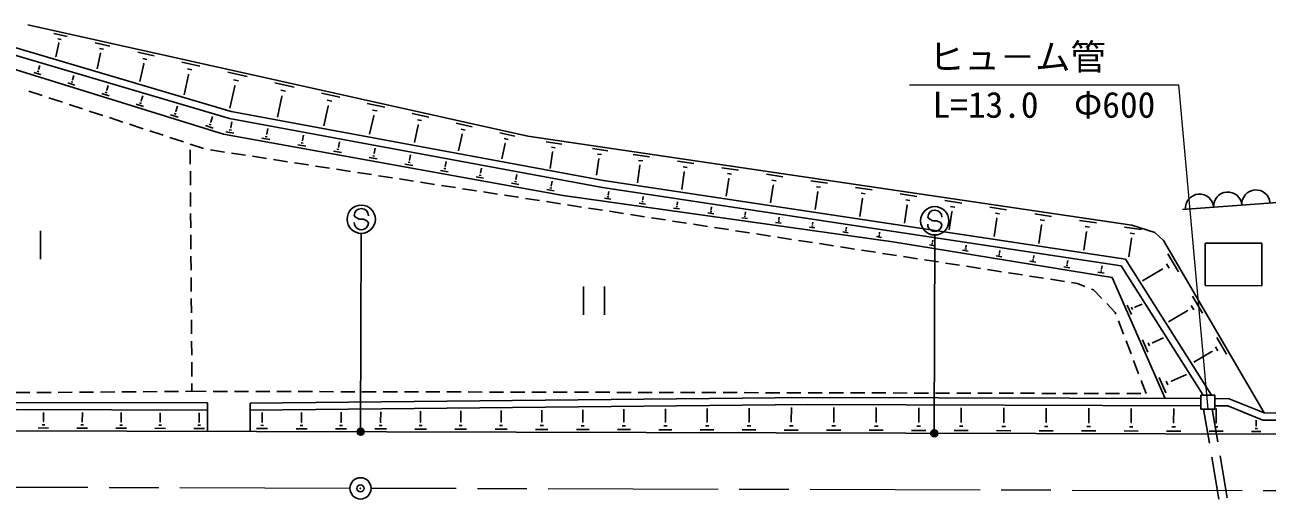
# Model space of a CAD drawing. Units: millimetres, scale not verified. Extents: x 40000 to 680000, y 20000 to 380000.
# Drawn here: x 444958 to 532678, y 289613 to 323094 of the extents above; entities that cross this region are included whole.
import ezdxf
from ezdxf.enums import TextEntityAlignment as Align

# ---------------------------------------------------------------- set-up
doc = ezdxf.new("R2010")
doc.units = ezdxf.units.MM
doc.header["$LTSCALE"] = 1000
doc.header["$PDMODE"] = 32
doc.header["$PDSIZE"] = 500
doc.linetypes.add('CHAIN', pattern=[18.5, 12, -1.5, 3.5, -1.5])
for name, color, linetype, lineweight in [('M-BGD', 7, 'Continuous', 25), ('M-BMK', 2, 'CHAIN', 13), ('M-BMK-SRVR', 3, 'Continuous', 25), ('M-STR-HTXT', 7, 'Continuous', 13), ('M-STR-STRC', 7, 'Continuous', 25)]:
    doc.layers.add(name, color=color, linetype=linetype, lineweight=lineweight)
doc.styles.add('ＭＳ ゴシック', font='')
doc.styles.get('ＭＳ ゴシック').set_extended_font_data('MS Gothic')

msp = doc.modelspace()

# ---------------------------------------------------------------- linework, layer by layer
at = {"layer": 'M-BGD'}
for p, q in [((480470, 315236), (445160, 323094)), ((436289, 322404), (458982, 315378)), ((459409, 316487), (439646, 322320)), ((459526, 316974), (439788, 322799)), ((447002, 322479), (447949, 322268)), ((447294, 322116), (447531, 322063)), ((447349, 321806), (447134, 320839)), ((447320, 321812), (447379, 321799)), ((449917, 321830), (450963, 321598)), ((450300, 321087), (450054, 319978)), ((450239, 321429), (450501, 321371)), ((450268, 321094), (450333, 321079)), ((452933, 321159), (454081, 320904)), ((445927, 319945), (446016, 320231)), ((453354, 320342), (453074, 319086)), ((453287, 320719), (453574, 320655)), ((453318, 320350), (453390, 320334)), ((456053, 320465), (457308, 320186)), ((446078, 319582), (445598, 319731)), ((445943, 319782), (445823, 319819)), ((445942, 319940), (445912, 319949)), ((448327, 319212), (448423, 319521)), ((456513, 319573), (456199, 318164)), ((456440, 319984), (456753, 319914)), ((456474, 319581), (456552, 319564)), ((459281, 319747), (460646, 319443)), ((448483, 318838), (447987, 318991)), ((448343, 319044), (448219, 319083)), ((448343, 319207), (448312, 319217)), ((450759, 318470), (450727, 318480)), ((450743, 318475), (450845, 318806)), ((459781, 318776), (459433, 317210)), ((459702, 319223), (460043, 319147)), ((459739, 318785), (459824, 318766)), ((462621, 319003), (463969, 318703)), ((463037, 318487), (463373, 318412)), ((446180, 318102), (445230, 318414)), ((447605, 317634), (446655, 317946)), ((450904, 318088), (450392, 318247)), ((450759, 318301), (450631, 318341)), ((453192, 317553), (453060, 317594)), ((453191, 317727), (453158, 317737)), ((453175, 317732), (453284, 318086)), ((463115, 318045), (462788, 316573)), ((463073, 318054), (463157, 318036)), ((465909, 318272), (467197, 317985)), ((466306, 317778), (466628, 317706)), ((469138, 317553), (470369, 317279)), ((449031, 317167), (448081, 317478)), ((450456, 316699), (449506, 317011)), ((453341, 317334), (452813, 317497)), ((455794, 316574), (455249, 316743)), ((455640, 316801), (455504, 316843)), ((455640, 316980), (455606, 316990)), ((455623, 316985), (455739, 317362)), ((485824, 312103), (459526, 316974)), ((466381, 317355), (466072, 315965)), ((466341, 317364), (466421, 317346)), ((469589, 316678), (469297, 315367)), ((469517, 317081), (469825, 317013)), ((469551, 316686), (469628, 316669)), ((472310, 316847), (473484, 316586)), ((451881, 316231), (450931, 316543)), ((453306, 315764), (452356, 316076)), ((458264, 315809), (457703, 315983)), ((458105, 316043), (457965, 316086)), ((458105, 316227), (458070, 316238)), ((458087, 316233), (458211, 316632)), ((485741, 311610), (459409, 316487)), ((459516, 315840), (459481, 315846)), ((459499, 315843), (459573, 316254)), ((472740, 316012), (472466, 314781)), ((472672, 316397), (472965, 316332)), ((472703, 316021), (472777, 316004)), ((475425, 316154), (476543, 315905)), ((454732, 315296), (453782, 315608)), ((456157, 314829), (455207, 315140)), ((458982, 315378), (482960, 311058)), ((459723, 315447), (459150, 315551)), ((459539, 315658), (459396, 315684)), ((462260, 314990), (461692, 315092)), ((462077, 315199), (461936, 315224)), ((462055, 315379), (462019, 315385)), ((462037, 315382), (462110, 315784)), ((464587, 314918), (464552, 314925)), ((464570, 314922), (464641, 315315)), ((475835, 315359), (475578, 314204)), ((475770, 315725), (476050, 315663)), ((475800, 315367), (475870, 315351)), ((478486, 315473), (479549, 315236)), ((478813, 315065), (479079, 315006)), ((523128, 308943), (480470, 315236)), ((457582, 314361), (456632, 314673)), ((456640, 313271), (456632, 314271)), ((459061, 314118), (458073, 314270)), ((464790, 314534), (464229, 314636)), ((464610, 314741), (464469, 314766)), ((467313, 314080), (466759, 314180)), ((467135, 314284), (466997, 314309)), ((467113, 314460), (467079, 314466)), ((467096, 314463), (467165, 314847)), ((469616, 314005), (469684, 314381)), ((478875, 314717), (478635, 313638)), ((478842, 314724), (478908, 314709)), ((481780, 314841), (482866, 314681)), ((482227, 314109), (482058, 312963)), ((482139, 314455), (482411, 314415)), ((482193, 314114), (482261, 314104)), ((485040, 314360), (486127, 314200)), ((460544, 313889), (459555, 314041)), ((462026, 313661), (461038, 313813)), ((463509, 313433), (462520, 313585)), ((464991, 313204), (464003, 313356)), ((469831, 313626), (469282, 313725)), ((469655, 313828), (469518, 313853)), ((469633, 314002), (469599, 314008)), ((472343, 313174), (471800, 313271)), ((472169, 313373), (472033, 313398)), ((472147, 313545), (472113, 313551)), ((472130, 313548), (472196, 313915)), ((474638, 313093), (474703, 313451)), ((485487, 313628), (485318, 312482)), ((485399, 313974), (485671, 313934)), ((485453, 313633), (485521, 313623)), ((487920, 313935), (489070, 313766)), ((488300, 313527), (488588, 313484)), ((488357, 313166), (488429, 313155)), ((491049, 313474), (492204, 313303)), ((456651, 311771), (456644, 312771)), ((466474, 312976), (465485, 313128)), ((467956, 312748), (466968, 312900)), ((469439, 312519), (468450, 312671)), ((470921, 312291), (469933, 312443)), ((474848, 312722), (474312, 312819)), ((474676, 312920), (474542, 312944)), ((474655, 313090), (474621, 313096)), ((477347, 312272), (476817, 312368)), ((477177, 312467), (477045, 312491)), ((477156, 312635), (477123, 312641)), ((477140, 312638), (477203, 312988)), ((479635, 312185), (479697, 312526)), ((488393, 313161), (488214, 311945)), ((491524, 312696), (491344, 311473)), ((491431, 313063), (491720, 313021)), ((491488, 312701), (491561, 312690)), ((494183, 313011), (495343, 312840)), ((494567, 312599), (494857, 312556)), ((497323, 312548), (498487, 312376)), ((472404, 312063), (471415, 312215)), ((473886, 311834), (472898, 311986)), ((475369, 311606), (474380, 311758)), ((476851, 311378), (475863, 311530)), ((479841, 311823), (479316, 311917)), ((479672, 312016), (479541, 312039)), ((479652, 312182), (479619, 312188)), ((482328, 311375), (481810, 311468)), ((482161, 311565), (482032, 311589)), ((482141, 311729), (482108, 311735)), ((482125, 311732), (482185, 312065)), ((522368, 306086), (485741, 311610)), ((522668, 306546), (485824, 312103)), ((494661, 312230), (494479, 311000)), ((494624, 312235), (494697, 312224)), ((497802, 311763), (497619, 310527)), ((497708, 312134), (497999, 312091)), ((497765, 311769), (497838, 311758)), ((500467, 312084), (501637, 311912)), ((500854, 311669), (501146, 311625)), ((503616, 311620), (504791, 311446)), ((456662, 310271), (456655, 311271)), ((478334, 311149), (477346, 311301)), ((479816, 310921), (478828, 311073)), ((481299, 310693), (480311, 310845)), ((482781, 310464), (481793, 310616)), ((482960, 311058), (506254, 307777)), ((486346, 310783), (485886, 310848)), ((486193, 310945), (486078, 310961)), ((486169, 311089), (486140, 311093)), ((486155, 311091), (486190, 311340)), ((488626, 310599), (488514, 310614)), ((488603, 310739), (488575, 310743)), ((488589, 310741), (488621, 310973)), ((491011, 310392), (491041, 310608)), ((500948, 311296), (500765, 310052)), ((500912, 311301), (500985, 311291)), ((504100, 310828), (503915, 309577)), ((504005, 311202), (504298, 311159)), ((504063, 310833), (504136, 310823)), ((506771, 311154), (507951, 310980)), ((507161, 310735), (507456, 310691)), ((509930, 310688), (511115, 310513)), ((540867, 311110), (526704, 310055)), ((456673, 308771), (456666, 309771)), ((484264, 310236), (483276, 310388)), ((485746, 310008), (484758, 310160)), ((487229, 309779), (486241, 309931)), ((488711, 309551), (487723, 309703)), ((488775, 310441), (488327, 310504)), ((491192, 310100), (490756, 310162)), ((491047, 310254), (490938, 310269)), ((491025, 310390), (490997, 310394)), ((493597, 309761), (493173, 309821)), ((493456, 309911), (493350, 309926)), ((493435, 310044), (493408, 310048)), ((493421, 310046), (493449, 310245)), ((495833, 309699), (495807, 309703)), ((495820, 309701), (495846, 309884)), ((507256, 310359), (507070, 309101)), ((507219, 310365), (507293, 310354)), ((510418, 309890), (510231, 308624)), ((510322, 310267), (510618, 310223)), ((510381, 309895), (510455, 309884)), ((513095, 310221), (514285, 310046)), ((513488, 309798), (513786, 309754)), ((516264, 309754), (517459, 309577)), ((490194, 309323), (489206, 309475)), ((491677, 309094), (490688, 309246)), ((493159, 308866), (492171, 309018)), ((494642, 308638), (493653, 308790)), ((495991, 309424), (495579, 309482)), ((495854, 309570), (495751, 309584)), ((498373, 309089), (497973, 309145)), ((498240, 309230), (498140, 309244)), ((498219, 309356), (498194, 309359)), ((498207, 309357), (498230, 309524)), ((500744, 308755), (500355, 308810)), ((500614, 308892), (500517, 308906)), ((500594, 309014), (500570, 309017)), ((500582, 309016), (500603, 309166)), ((502946, 308676), (502965, 308810)), ((513584, 309419), (513397, 308147)), ((513547, 309425), (513622, 309414)), ((516756, 308948), (516567, 307669)), ((516660, 309329), (516958, 309285)), ((516719, 308954), (516793, 308943)), ((519439, 309285), (520639, 309108)), ((519836, 308859), (520136, 308814)), ((522614, 308817), (523814, 308640)), ((524740, 308446), (523128, 308943)), ((446057, 308558), (446057, 306558)), ((456685, 307271), (456677, 308271)), ((496124, 308409), (495136, 308561)), ((497607, 308181), (496618, 308333)), ((499089, 307953), (498101, 308105)), ((503103, 308423), (502725, 308476)), ((502977, 308556), (502883, 308569)), ((502958, 308674), (502934, 308677)), ((505450, 308092), (505084, 308144)), ((505328, 308221), (505237, 308234)), ((505310, 308336), (505287, 308339)), ((505298, 308337), (505315, 308456)), ((519933, 308477), (519743, 307190)), ((519895, 308482), (519970, 308471)), ((523108, 308008), (522918, 306721)), ((523011, 308390), (523311, 308346)), ((523070, 308014), (523145, 308003)), ((525351, 307863), (524740, 308446)), ((500572, 307724), (499583, 307876)), ((502054, 307496), (501066, 307648)), ((503537, 307268), (502548, 307420)), ((505019, 307039), (504031, 307191)), ((506254, 307777), (521729, 305262)), ((509204, 307500), (508827, 307561)), ((509081, 307636), (508987, 307652)), ((509064, 307755), (509040, 307759)), ((509052, 307757), (509074, 307889)), ((511568, 307116), (511177, 307179)), ((511441, 307257), (511343, 307273)), ((511423, 307380), (511399, 307384)), ((511411, 307382), (511435, 307533)), ((513783, 307005), (513811, 307174)), ((532471, 295697), (525351, 307863)), ((528305, 304686), (528313, 307686)), ((532313, 307675), (528313, 307686)), ((532305, 304675), (532313, 307675)), ((456696, 305771), (456688, 306771)), ((506502, 306811), (505513, 306963)), ((507984, 306583), (506996, 306735)), ((509467, 306354), (508478, 306506)), ((510949, 306126), (509961, 306278)), ((513946, 306729), (513541, 306795)), ((513814, 306875), (513713, 306892)), ((513796, 307003), (513770, 307007)), ((516337, 306341), (515919, 306409)), ((516201, 306492), (516096, 306509)), ((516182, 306623), (516156, 306628)), ((516169, 306626), (516199, 306814)), ((518582, 306242), (518555, 306246)), ((518568, 306244), (518602, 306452)), ((528745, 296958), (522668, 306546)), ((525564, 306231), (525749, 305914)), ((525666, 306929), (526408, 305661)), ((456707, 304271), (456700, 305271)), ((512432, 305898), (511443, 306050)), ((513914, 305669), (512926, 305821)), ((515397, 305441), (514408, 305593)), ((516879, 305213), (515891, 305365)), ((518742, 305950), (518310, 306020)), ((518601, 306106), (518493, 306123)), ((521161, 305556), (520715, 305629)), ((521016, 305717), (520904, 305736)), ((520995, 305858), (520968, 305863)), ((520982, 305860), (521018, 306087)), ((528152, 296959), (522368, 306086)), ((525276, 305850), (523868, 305026)), ((525253, 305889), (525299, 305810)), ((484396, 304614), (484396, 302614)), ((485896, 304614), (485896, 302614)), ((518362, 304984), (517374, 305136)), ((519283, 304842), (518856, 304908)), ((519810, 304631), (519283, 304842)), ((520423, 304386), (520275, 304446)), ((521729, 305262), (525481, 296717)), ((532305, 304675), (528305, 304686)), ((456718, 302771), (456711, 303771)), ((521004, 303779), (520423, 304386)), ((527412, 303946), (528123, 302731)), ((521951, 302790), (521350, 303418)), ((521998, 302668), (521951, 302790)), ((523092, 302655), (522802, 303314)), ((523181, 302989), (523108, 303154)), ((523351, 303138), (523333, 303179)), ((523342, 303158), (523848, 303381)), ((527038, 302912), (525703, 302130)), ((527016, 302950), (527060, 302874)), ((527314, 303277), (527492, 302973)), ((456729, 301271), (456722, 302271)), ((522534, 301267), (522176, 302201)), ((524587, 300653), (525361, 300993)), ((529127, 301015), (529808, 299852)), ((456741, 299771), (456733, 300771)), ((523069, 299866), (522712, 300800)), ((524260, 299996), (523881, 300857)), ((524376, 300432), (524282, 300647)), ((524599, 300626), (524575, 300680)), ((528769, 300025), (527506, 299286)), ((528748, 300061), (528791, 299989)), ((529033, 300375), (529204, 300084)), ((456752, 298271), (456744, 299271)), ((523605, 298465), (523248, 299399)), ((525931, 297950), (526994, 298417)), ((456760, 297224), (456756, 297771)), ((524141, 297064), (523784, 297998)), ((525520, 297126), (525046, 298206)), ((525666, 297673), (525547, 297943)), ((525945, 297916), (525916, 297984)), ((444308, 297130), (445307, 297138)), ((445807, 297142), (446807, 297149)), ((447307, 297153), (448307, 297160)), ((448807, 297164), (449807, 297172)), ((450307, 297175), (451307, 297183)), ((451807, 297187), (452807, 297194)), ((453307, 297198), (454307, 297205)), ((454807, 297209), (455807, 297217)), ((456307, 297220), (456760, 297224)), ((456760, 297224), (457760, 297221)), ((458260, 297220), (459260, 297218)), ((459760, 297217), (460760, 297214)), ((500246, 296786), (460864, 296395)), ((461260, 297213), (462260, 297211)), ((462760, 297210), (463760, 297207)), ((464260, 297206), (465260, 297204)), ((465760, 297202), (466760, 297200)), ((467260, 297199), (468260, 297197)), ((468760, 297195), (469760, 297193)), ((470260, 297192), (471260, 297189)), ((471760, 297188), (472760, 297186)), ((473260, 297185), (474260, 297182)), ((474760, 297181), (475760, 297179)), ((476260, 297178), (477260, 297175)), ((477760, 297174), (478760, 297172)), ((479260, 297170), (480260, 297168)), ((480760, 297167), (481760, 297165)), ((482260, 297163), (483260, 297161)), ((483760, 297160), (484760, 297157)), ((485260, 297156), (486260, 297154)), ((486760, 297153), (487760, 297150)), ((488260, 297149), (489260, 297147)), ((489759, 297146), (490759, 297143)), ((491259, 297142), (492259, 297140)), ((492759, 297139), (493759, 297136)), ((494259, 297135), (495259, 297133)), ((495759, 297131), (496759, 297129)), ((497259, 297128), (498259, 297125)), ((498759, 297124), (499759, 297122)), ((527994, 296710), (500246, 296786)), ((500259, 297121), (501259, 297118)), ((501759, 297117), (502759, 297115)), ((503259, 297114), (504259, 297111)), ((504759, 297110), (505759, 297108)), ((506259, 297107), (507259, 297104)), ((507759, 297103), (508759, 297101)), ((509259, 297099), (510259, 297097)), ((510759, 297096), (511759, 297093)), ((512259, 297092), (513259, 297090)), ((513759, 297089), (514759, 297086)), ((515259, 297085), (516259, 297083)), ((516759, 297082), (517759, 297079)), ((518259, 297078), (519259, 297076)), ((519759, 297075), (520759, 297072)), ((521259, 297071), (522259, 297069)), ((522759, 297067), (523759, 297065)), ((527992, 295960), (527995, 296960)), ((528995, 296957), (527995, 296960)), ((528992, 295957), (528995, 296957)), ((528994, 296707), (529994, 296704)), ((529994, 296704), (532471, 295697)), ((457864, 296403), (444219, 296440)), ((457862, 295903), (444348, 295940)), ((446265, 295085), (446267, 295735)), ((449015, 295077), (449017, 295727)), ((451765, 295070), (451767, 295720)), ((454515, 295062), (454517, 295712)), ((457265, 295055), (457267, 295705)), ((457864, 296403), (457858, 294403)), ((460864, 296395), (460858, 294395)), ((500248, 296286), (460862, 295895)), ((461710, 295055), (461712, 295738)), ((464501, 295047), (464503, 295731)), ((467283, 295050), (467285, 295758)), ((470082, 295053), (470084, 295786)), ((472900, 295056), (472902, 295814)), ((475735, 295059), (475737, 295842)), ((478589, 295062), (478591, 295871)), ((481460, 295065), (481463, 295899)), ((484350, 295068), (484353, 295928)), ((487259, 295071), (487261, 295957)), ((490185, 295074), (490188, 295986)), ((493131, 295077), (493134, 296015)), ((496095, 295080), (496098, 296045)), ((499078, 295083), (499081, 296075)), ((527993, 296210), (500248, 296286)), ((502076, 295081), (502079, 296081)), ((505076, 295073), (505079, 296073)), ((508076, 295065), (508079, 296065)), ((511076, 295056), (511079, 296056)), ((514076, 295048), (514079, 296048)), ((517076, 295040), (517079, 296040)), ((520076, 295032), (520079, 296032)), ((523076, 295023), (523079, 296023)), ((526076, 295015), (526079, 296015)), ((528992, 295957), (527992, 295960)), ((528596, 293558), (528192, 295959)), ((529188, 293657), (528801, 295957)), ((528993, 296207), (529896, 296204)), ((529076, 295007), (529079, 296007)), ((529896, 296204), (532373, 295198)), ((534638, 295691), (532471, 295697)), ((446171, 294860), (446359, 294860)), ((446242, 295085), (446289, 295085)), ((448921, 294853), (449109, 294852)), ((448992, 295077), (449039, 295077)), ((451671, 294845), (451859, 294844)), ((451742, 295070), (451789, 295070)), ((454421, 294837), (454609, 294837)), ((454492, 295062), (454539, 295062)), ((457171, 294830), (457359, 294829)), ((457242, 295055), (457289, 295054)), ((461613, 294824), (461806, 294823)), ((461686, 295055), (461734, 295055)), ((464404, 294816), (464597, 294816)), ((464477, 295047), (464525, 295047)), ((467184, 294814), (467381, 294813)), ((467258, 295050), (467307, 295050)), ((469981, 294811), (470182, 294811)), ((470057, 295053), (470108, 295053)), ((472796, 294809), (473002, 294808)), ((472874, 295056), (472926, 295056)), ((475629, 294806), (475840, 294806)), ((475709, 295059), (475762, 295059)), ((478481, 294804), (478695, 294803)), ((478562, 295062), (478616, 295062)), ((481350, 294802), (481569, 294801)), ((481433, 295065), (481488, 295065)), ((484238, 294799), (484462, 294798)), ((484322, 295068), (484378, 295068)), ((487144, 294797), (487372, 294796)), ((487230, 295071), (487287, 295071)), ((490068, 294794), (490301, 294793)), ((490156, 295074), (490215, 295074)), ((493011, 294792), (493249, 294791)), ((493101, 295077), (493161, 295077)), ((495973, 294789), (496216, 294788)), ((496065, 295080), (496125, 295080)), ((498954, 294787), (499201, 294786)), ((499047, 295083), (499109, 295083)), ((501950, 294781), (502200, 294781)), ((502045, 295081), (502107, 295081)), ((504950, 294773), (505200, 294772)), ((505045, 295073), (505107, 295073)), ((507950, 294765), (508200, 294764)), ((508045, 295065), (508107, 295064)), ((510950, 294757), (511200, 294756)), ((511045, 295056), (511107, 295056)), ((513950, 294748), (514200, 294748)), ((514045, 295048), (514107, 295048)), ((517045, 295040), (517107, 295040)), ((520045, 295032), (520107, 295031)), ((523045, 295023), (523107, 295023)), ((526045, 295015), (526107, 295015)), ((529045, 295007), (529107, 295007)), ((531885, 294795), (531926, 294795)), ((531906, 294795), (531907, 295187)), ((534457, 295192), (532373, 295198)), ((535669, 294189), (441669, 294447)), ((445889, 294636), (446639, 294634)), ((448639, 294628), (449389, 294626)), ((451389, 294621), (452139, 294619)), ((454139, 294613), (454889, 294611)), ((456889, 294606), (457639, 294603)), ((461324, 294593), (462094, 294591)), ((464114, 294586), (464885, 294584)), ((466887, 294578), (467676, 294576)), ((469678, 294570), (470484, 294568)), ((472487, 294563), (473310, 294560)), ((475313, 294555), (476155, 294552)), ((478157, 294547), (479017, 294545)), ((481020, 294539), (481898, 294537)), ((483901, 294531), (484797, 294529)), ((486800, 294523), (487714, 294521)), ((489717, 294515), (490650, 294513)), ((492653, 294507), (493605, 294504)), ((495608, 294499), (496579, 294496)), ((498582, 294491), (499571, 294488)), ((501574, 294482), (502574, 294480)), ((504574, 294474), (505574, 294471)), ((507574, 294466), (508574, 294463)), ((510574, 294458), (511574, 294455)), ((513574, 294449), (514574, 294447)), ((516574, 294441), (517574, 294438)), ((516950, 294740), (517200, 294739)), ((519574, 294433), (520574, 294430)), ((519950, 294732), (520200, 294731)), ((522574, 294425), (523574, 294422)), ((522950, 294724), (523200, 294723)), ((525574, 294416), (526574, 294414)), ((525950, 294715), (526200, 294715)), ((528574, 294408), (529574, 294405)), ((528950, 294707), (529200, 294706)), ((531574, 294400), (532235, 294398)), ((531823, 294597), (531988, 294597)), ((529260, 289613), (528762, 292571)), ((529851, 289713), (529354, 292671))]:
    msp.add_line(p, q, dxfattribs=at)
for centre in [(531891, 310442), (527902, 310145), (529897, 310293)]:
    msp.add_arc(centre, 1000, 4.25709, 184.25709, dxfattribs=at)
at = {"layer": 'M-BMK'}
for p, q in [((467908, 290375), (369408, 290647)), ((567908, 290100), (469408, 290371))]:
    msp.add_line(p, q, dxfattribs=at)
at = {"layer": 'M-BMK-SRVR'}
msp.add_circle((468658, 290373), 750, dxfattribs=at)
msp.add_point((468658, 290373), dxfattribs=at)
at = {"layer": 'M-STR-HTXT'}
for p, q in [((507416, 318867), (526416, 318867)), ((526416, 318867), (528492, 295958))]:
    msp.add_line(p, q, dxfattribs=at)
at = {"layer": 'M-STR-STRC'}
for p, q in [((468315, 309514), (468215, 309632)), ((468560, 309374), (468315, 309514)), ((468861, 309372), (468560, 309374)), ((469106, 309260), (468861, 309372)), ((469212, 309124), (469106, 309260)), ((508815, 309402), (508715, 309520)), ((509060, 309263), (508815, 309402)), ((509360, 309260), (509060, 309263)), ((509606, 309148), (509360, 309260)), ((509711, 309012), (509606, 309148)), ((468669, 294523), (468707, 308373)), ((509169, 294412), (509207, 308262))]:
    msp.add_line(p, q, dxfattribs=at)
for centre, radius in [((468710, 309373), 1000), ((509210, 309261), 1000), ((468669, 294373), 150), ((468669, 294373), 120), ((468669, 294373), 90), ((468669, 294373), 60), ((468669, 294373), 30), ((509169, 294262), 150), ((509169, 294262), 120), ((509169, 294262), 90), ((509169, 294262), 60), ((509169, 294262), 30)]:
    msp.add_circle(centre, radius, dxfattribs=at)
for centre, start, end in [((468715, 309628), 359.55488, 179.55488), ((509215, 309516), 359.55488, 179.55488), ((468712, 309128), 179.55488, 359.55488), ((509211, 309016), 179.55488, 359.55488)]:
    msp.add_arc(centre, 500, start, end, dxfattribs=at)
for p in [(468669, 294373), (509169, 294262)]:
    msp.add_point(p, dxfattribs=at)

# ---------------------------------------------------------------- texts
at = {"layer": 'M-STR-HTXT', "style": 'ＭＳ ゴシック'}
msp.add_text('ヒュ－ム管', height=1833, dxfattribs=at).set_placement((508791, 319367), align=Align.BOTTOM_LEFT)
msp.add_text('L=13.0\u3000Φ600', height=1833, dxfattribs=at).set_placement((516916, 318367), align=Align.TOP_CENTER)

doc.saveas('drawing.dxf')
